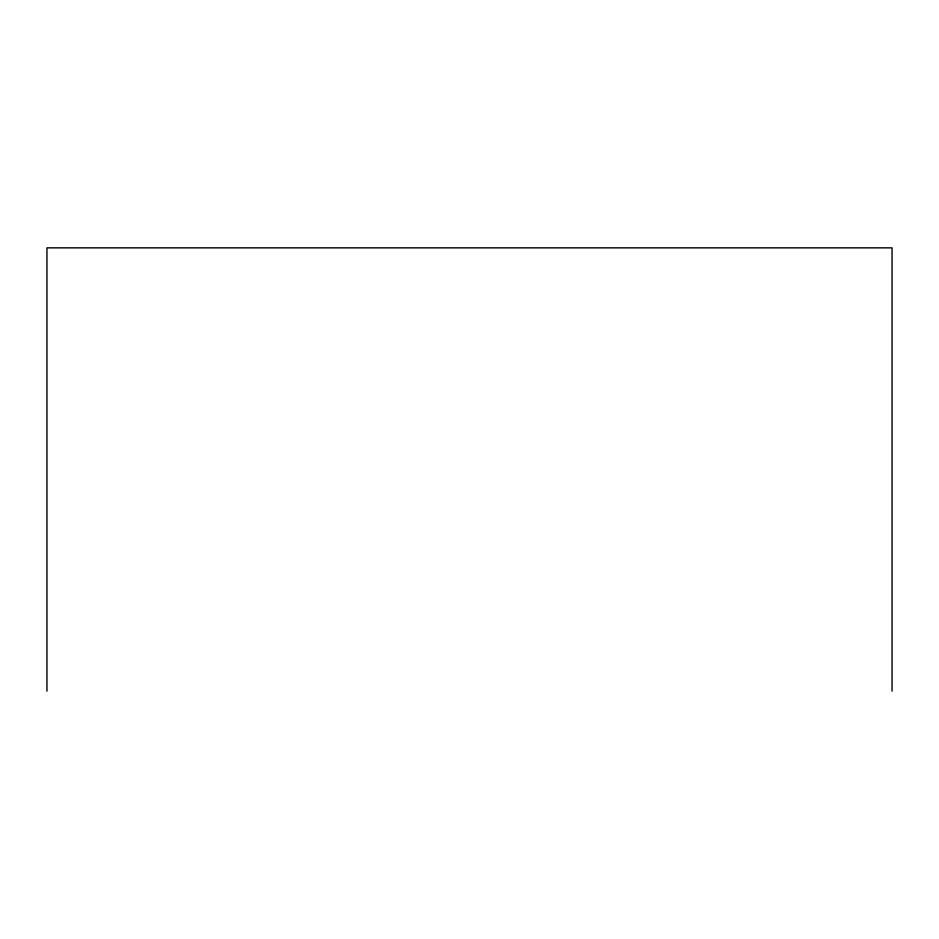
<?xml version="1.0" encoding="UTF-8"?>
<svg xmlns="http://www.w3.org/2000/svg" width="939" height="939" viewBox="0 0 939 939"><rect width="100%" height="100%" fill="white"/><g stroke="black" fill="none" stroke-linecap="round" stroke-linejoin="round"><path stroke-width="1.41" d="M892.05 691.151L892.05 247.849L46.95 247.849L46.95 691.151"/></g></svg>
